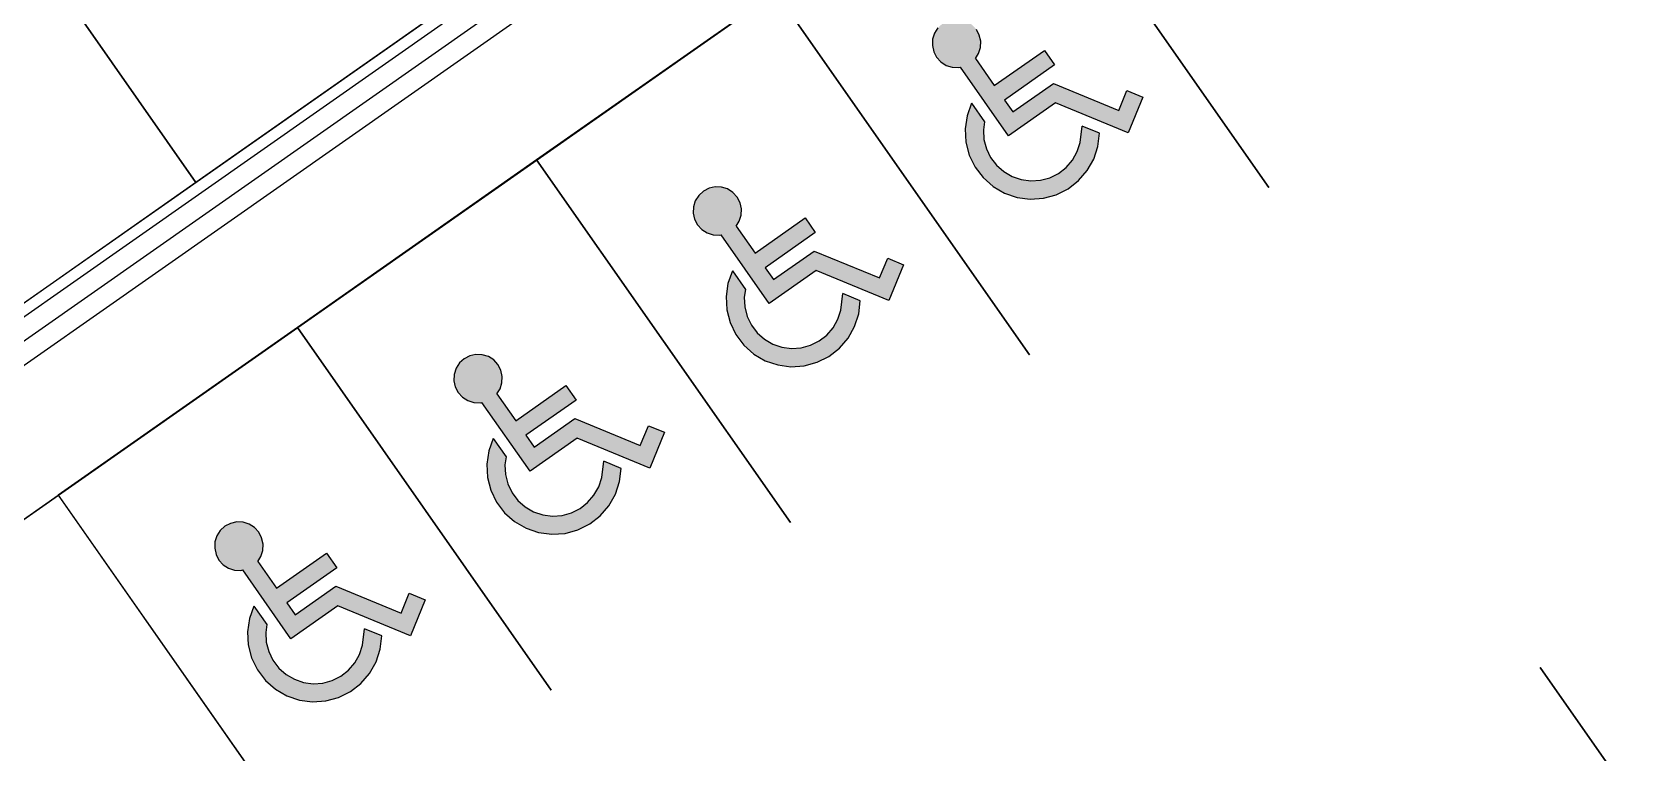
# Model space of a CAD drawing. Header units: millimetres. Extents: x 152904052 to 153933663, y 538271515 to 539240469.
# Drawn here: x 153323858 to 153342112, y 538612183 to 538620318 of the extents above; entities that cross this region are included whole.
import ezdxf

# ---------------------------------------------------------------- set-up
doc = ezdxf.new("R2010")
doc.units = ezdxf.units.MM
doc.layers.add('SCHM', color=9, linetype='Continuous')

msp = doc.modelspace()

# ---------------------------------------------------------------- hatches: boundary and pattern name
at = {"layer": 'SCHM'}
for points in [[(153334559.8, 538620286.9), (153334526.7, 538620350.4), (153334478.4, 538620403.2), (153334418, 538620441.6), (153334349.7, 538620463.1), (153334278.3, 538620466.3), (153334208.4, 538620450.8), (153334144.9, 538620417.7), (153334092.1, 538620369.4), (153334053.7, 538620309), (153334032.2, 538620240.8), (153334029, 538620169.3), (153334044.5, 538620099.4), (153334077.6, 538620035.9), (153334125.9, 538619983.2), (153334186.3, 538619944.7), (153334254.5, 538619923.2), (153334326, 538619920.1), (153334345.6, 538619924.4), (153334889.2, 538619148), (153335421.1, 538619520.4), (153336241, 538619182.1), (153336407.9, 538619586.5), (153336227.9, 538619660.8), (153336135.2, 538619436.5), (153335396.8, 538619741.2), (153334937.1, 538619419.3), (153334843.4, 538619553), (153335409.7, 538619949.5), (153335294.4, 538620114.2), (153334728.1, 538619717.7), (153334515.2, 538620021.8), (153334550.6, 538620077.3), (153334572.1, 538620145.6), (153334575.2, 538620217.1)], [(153334606.1, 538619218.1), (153334619.1, 538619307.6), (153334472.3, 538619517.2), (153334422, 538619375.8), (153334400.5, 538619227.3), (153334408.6, 538619077.5), (153334446.1, 538618932.2), (153334511.4, 538618797.1), (153334601.9, 538618677.5), (153334714.3, 538618578), (153334844, 538618502.6), (153334986, 538618454.2), (153335134.8, 538618434.6), (153335284.5, 538618444.7), (153335429.3, 538618484), (153335563.5, 538618551), (153335682, 538618643.2), (153335780, 538618756.8), (153335853.7, 538618887.5), (153335900.3, 538619030.1), (153335917.9, 538619179.1), (153335721.3, 538619260.2), (153335699.3, 538619074.4), (153335665.3, 538618970.4), (153335611.6, 538618875.1), (153335540.2, 538618792.3), (153335453.8, 538618725.2), (153335356, 538618676.3), (153335250.4, 538618647.6), (153335141.3, 538618640.3), (153335032.9, 538618654.6), (153334929.4, 538618689.9), (153334834.8, 538618744.9), (153334752.9, 538618817.4), (153334686.9, 538618904.5), (153334639.3, 538619003), (153334612, 538619108.9)], [(153331856.6, 538618394.1), (153331823.5, 538618457.6), (153331775.2, 538618510.4), (153331714.8, 538618548.8), (153331646.5, 538618570.3), (153331575, 538618573.5), (153331505.2, 538618558), (153331441.7, 538618524.9), (153331388.9, 538618476.6), (153331350.5, 538618416.2), (153331329, 538618348), (153331325.8, 538618276.5), (153331341.3, 538618206.6), (153331374.4, 538618143.1), (153331422.7, 538618090.3), (153331483.1, 538618051.9), (153331551.3, 538618030.4), (153331622.8, 538618027.3), (153331642.4, 538618031.6), (153332186, 538617255.2), (153332717.9, 538617627.6), (153333537.8, 538617289.2), (153333704.7, 538617693.7), (153333524.6, 538617768), (153333432, 538617543.6), (153332693.6, 538617848.4), (153332233.9, 538617526.5), (153332140.2, 538617660.2), (153332706.5, 538618056.7), (153332591.2, 538618221.4), (153332024.9, 538617824.9), (153331812, 538618128.9), (153331847.4, 538618184.5), (153331868.9, 538618252.8), (153331872, 538618324.2)], [(153331902.9, 538617325.3), (153331915.9, 538617414.8), (153331769.1, 538617624.4), (153331718.8, 538617483), (153331697.3, 538617334.5), (153331705.4, 538617184.7), (153331742.9, 538617039.4), (153331808.2, 538616904.3), (153331898.7, 538616784.7), (153332011.1, 538616685.2), (153332140.8, 538616609.8), (153332282.8, 538616561.3), (153332431.6, 538616541.8), (153332581.3, 538616551.9), (153332726.1, 538616591.2), (153332860.3, 538616658.2), (153332978.8, 538616750.3), (153333076.8, 538616864), (153333150.5, 538616994.6), (153333197.1, 538617137.3), (153333214.7, 538617286.3), (153333018.1, 538617367.4), (153332996.1, 538617181.5), (153332962.1, 538617077.6), (153332908.4, 538616982.3), (153332837, 538616899.5), (153332750.6, 538616832.4), (153332652.8, 538616783.5), (153332547.2, 538616754.8), (153332438.1, 538616747.5), (153332329.7, 538616761.8), (153332226.2, 538616797.1), (153332131.6, 538616852), (153332049.7, 538616924.5), (153331983.7, 538617011.7), (153331936.1, 538617110.2), (153331908.8, 538617216.1)], [(153329153.4, 538616501.3), (153329120.3, 538616564.8), (153329072, 538616617.6), (153329011.6, 538616656), (153328943.3, 538616677.5), (153328871.8, 538616680.7), (153328802, 538616665.2), (153328738.5, 538616632.1), (153328685.7, 538616583.8), (153328647.3, 538616523.4), (153328625.8, 538616455.2), (153328622.6, 538616383.7), (153328638.1, 538616313.8), (153328671.2, 538616250.3), (153328719.5, 538616197.5), (153328779.9, 538616159.1), (153328848.1, 538616137.6), (153328919.6, 538616134.5), (153328939.2, 538616138.8), (153329482.8, 538615362.4), (153330014.7, 538615734.8), (153330834.6, 538615396.4), (153331001.5, 538615800.9), (153330821.4, 538615875.2), (153330728.8, 538615650.8), (153329990.4, 538615955.6), (153329530.7, 538615633.7), (153329437, 538615767.4), (153330003.3, 538616163.9), (153329887.9, 538616328.6), (153329321.7, 538615932.1), (153329108.8, 538616236.1), (153329144.2, 538616291.7), (153329165.7, 538616359.9), (153329168.8, 538616431.4)], [(153329199.7, 538615432.5), (153329212.6, 538615522), (153329065.9, 538615731.6), (153329015.6, 538615590.2), (153328994.1, 538615441.7), (153329002.2, 538615291.9), (153329039.7, 538615146.6), (153329105, 538615011.5), (153329195.5, 538614891.9), (153329307.9, 538614792.4), (153329437.6, 538614717), (153329579.6, 538614668.5), (153329728.4, 538614649), (153329878.1, 538614659.1), (153330022.9, 538614698.4), (153330157.1, 538614765.4), (153330275.6, 538614857.5), (153330373.6, 538614971.2), (153330447.3, 538615101.8), (153330493.9, 538615244.5), (153330511.5, 538615393.5), (153330314.9, 538615474.6), (153330292.9, 538615288.7), (153330258.9, 538615184.8), (153330205.2, 538615089.5), (153330133.7, 538615006.7), (153330047.4, 538614939.6), (153329949.6, 538614890.7), (153329844, 538614862), (153329734.9, 538614854.7), (153329626.5, 538614869), (153329523, 538614904.3), (153329428.4, 538614959.2), (153329346.5, 538615031.7), (153329280.5, 538615118.9), (153329232.9, 538615217.4), (153329205.6, 538615323.3)], [(153326450.1, 538614608.5), (153326417.1, 538614672), (153326368.8, 538614724.8), (153326308.4, 538614763.2), (153326240.1, 538614784.7), (153326168.6, 538614787.9), (153326098.8, 538614772.4), (153326035.3, 538614739.3), (153325982.5, 538614691), (153325944.1, 538614630.6), (153325922.6, 538614562.4), (153325919.4, 538614490.9), (153325934.9, 538614421), (153325968, 538614357.5), (153326016.3, 538614304.7), (153326076.7, 538614266.3), (153326144.9, 538614244.8), (153326216.4, 538614241.6), (153326236, 538614246), (153326779.6, 538613469.6), (153327311.5, 538613842), (153328131.4, 538613503.6), (153328298.3, 538613908.1), (153328118.2, 538613982.4), (153328025.6, 538613758), (153327287.2, 538614062.8), (153326827.5, 538613740.9), (153326733.8, 538613874.6), (153327300.1, 538614271.1), (153327184.7, 538614435.8), (153326618.5, 538614039.3), (153326405.6, 538614343.3), (153326441, 538614398.9), (153326462.5, 538614467.1), (153326465.6, 538614538.6)], [(153326496.5, 538613539.7), (153326509.4, 538613629.2), (153326362.7, 538613838.8), (153326312.4, 538613697.4), (153326290.9, 538613548.9), (153326299, 538613399.1), (153326336.5, 538613253.8), (153326401.8, 538613118.7), (153326492.3, 538612999.1), (153326604.7, 538612899.6), (153326734.4, 538612824.2), (153326876.4, 538612775.7), (153327025.2, 538612756.2), (153327174.9, 538612766.3), (153327319.7, 538612805.6), (153327453.9, 538612872.6), (153327572.4, 538612964.7), (153327670.4, 538613078.4), (153327744.1, 538613209), (153327790.7, 538613351.7), (153327808.3, 538613500.7), (153327611.7, 538613581.8), (153327589.7, 538613395.9), (153327555.7, 538613292), (153327502, 538613196.7), (153327430.5, 538613113.9), (153327344.2, 538613046.8), (153327246.4, 538612997.9), (153327140.8, 538612969.2), (153327031.7, 538612961.9), (153326923.3, 538612976.2), (153326819.8, 538613011.5), (153326725.2, 538613066.4), (153326643.3, 538613138.9), (153326577.3, 538613226.1), (153326529.7, 538613324.6), (153326502.4, 538613430.5)]]:
    msp.add_hatch(color=256, dxfattribs=at).paths.add_polyline_path(points)

# ---------------------------------------------------------------- linework, layer by layer
for p, q in [((153334032.2, 538620240.8), (153334029, 538620169.3)), ((153334053.7, 538620309), (153334032.2, 538620240.8)), ((153334092.1, 538620369.4), (153334053.7, 538620309)), ((153334559.8, 538620286.9), (153334526.7, 538620350.4)), ((153334575.2, 538620217.1), (153334559.8, 538620286.9)), ((153334572.1, 538620145.6), (153334575.2, 538620217.1)), ((153334029, 538620169.3), (153334044.5, 538620099.4)), ((153334044.5, 538620099.4), (153334077.6, 538620035.9)), ((153334077.6, 538620035.9), (153334125.9, 538619983.2)), ((153334515.2, 538620021.8), (153334550.6, 538620077.3)), ((153334515.2, 538620021.8), (153334728.1, 538619717.7)), ((153334550.6, 538620077.3), (153334572.1, 538620145.6)), ((153334728.1, 538619717.7), (153335294.4, 538620114.2)), ((153335294.4, 538620114.2), (153335409.7, 538619949.5)), ((153334125.9, 538619983.2), (153334186.3, 538619944.7)), ((153334186.3, 538619944.7), (153334254.5, 538619923.2)), ((153334254.5, 538619923.2), (153334326, 538619920.1)), ((153334326, 538619920.1), (153334345.6, 538619924.4)), ((153334889.2, 538619148), (153334345.6, 538619924.4)), ((153335409.7, 538619949.5), (153334843.4, 538619553)), ((153334937.1, 538619419.3), (153335396.8, 538619741.2)), ((153335396.8, 538619741.2), (153336135.2, 538619436.5)), ((153336135.2, 538619436.5), (153336227.9, 538619660.8)), ((153336227.9, 538619660.8), (153336407.9, 538619586.5)), ((153334472.3, 538619517.2), (153334422, 538619375.8)), ((153334472.3, 538619517.2), (153334619.1, 538619307.6)), ((153334843.4, 538619553), (153334937.1, 538619419.3)), ((153335421.1, 538619520.4), (153334889.2, 538619148)), ((153336241, 538619182.1), (153335421.1, 538619520.4)), ((153336407.9, 538619586.5), (153336241, 538619182.1)), ((153334422, 538619375.8), (153334400.5, 538619227.3)), ((153334619.1, 538619307.6), (153334606.1, 538619218.1)), ((153334400.5, 538619227.3), (153334408.6, 538619077.5)), ((153334606.1, 538619218.1), (153334612, 538619108.9)), ((153334612, 538619108.9), (153334639.3, 538619003)), ((153335699.3, 538619074.4), (153335721.3, 538619260.2)), ((153335917.9, 538619179.1), (153335721.3, 538619260.2)), ((153335900.3, 538619030.1), (153335917.9, 538619179.1)), ((153334408.6, 538619077.5), (153334446.1, 538618932.2)), ((153334446.1, 538618932.2), (153334511.4, 538618797.1)), ((153334639.3, 538619003), (153334686.9, 538618904.5)), ((153335611.6, 538618875.1), (153335665.3, 538618970.4)), ((153335665.3, 538618970.4), (153335699.3, 538619074.4)), ((153335853.7, 538618887.5), (153335900.3, 538619030.1)), ((153334511.4, 538618797.1), (153334601.9, 538618677.5)), ((153334686.9, 538618904.5), (153334752.9, 538618817.4)), ((153334752.9, 538618817.4), (153334834.8, 538618744.9)), ((153334834.8, 538618744.9), (153334929.4, 538618689.9)), ((153335453.8, 538618725.2), (153335540.2, 538618792.3)), ((153335540.2, 538618792.3), (153335611.6, 538618875.1)), ((153335682, 538618643.2), (153335780, 538618756.8)), ((153335780, 538618756.8), (153335853.7, 538618887.5)), ((153331505.2, 538618558), (153331441.7, 538618524.9)), ((153331575, 538618573.5), (153331505.2, 538618558)), ((153331646.5, 538618570.3), (153331575, 538618573.5)), ((153331714.8, 538618548.8), (153331646.5, 538618570.3)), ((153334601.9, 538618677.5), (153334714.3, 538618578)), ((153334714.3, 538618578), (153334844, 538618502.6)), ((153334929.4, 538618689.9), (153335032.9, 538618654.6)), ((153335032.9, 538618654.6), (153335141.3, 538618640.3)), ((153335141.3, 538618640.3), (153335250.4, 538618647.6)), ((153335250.4, 538618647.6), (153335356, 538618676.3)), ((153335356, 538618676.3), (153335453.8, 538618725.2)), ((153335563.5, 538618551), (153335682, 538618643.2)), ((153331350.5, 538618416.2), (153331329, 538618348)), ((153331388.9, 538618476.6), (153331350.5, 538618416.2)), ((153331441.7, 538618524.9), (153331388.9, 538618476.6)), ((153331775.2, 538618510.4), (153331714.8, 538618548.8)), ((153331823.5, 538618457.6), (153331775.2, 538618510.4)), ((153331856.6, 538618394.1), (153331823.5, 538618457.6)), ((153331872, 538618324.2), (153331856.6, 538618394.1)), ((153334844, 538618502.6), (153334986, 538618454.2)), ((153334986, 538618454.2), (153335134.8, 538618434.6)), ((153335134.8, 538618434.6), (153335284.5, 538618444.7)), ((153335284.5, 538618444.7), (153335429.3, 538618484)), ((153335429.3, 538618484), (153335563.5, 538618551)), ((153331329, 538618348), (153331325.8, 538618276.5)), ((153331325.8, 538618276.5), (153331341.3, 538618206.6)), ((153331341.3, 538618206.6), (153331374.4, 538618143.1)), ((153331847.4, 538618184.5), (153331868.9, 538618252.8)), ((153331868.9, 538618252.8), (153331872, 538618324.2)), ((153332024.9, 538617824.9), (153332591.2, 538618221.4)), ((153332591.2, 538618221.4), (153332706.5, 538618056.7)), ((153331374.4, 538618143.1), (153331422.7, 538618090.3)), ((153331422.7, 538618090.3), (153331483.1, 538618051.9)), ((153331483.1, 538618051.9), (153331551.3, 538618030.4)), ((153331551.3, 538618030.4), (153331622.8, 538618027.3)), ((153331622.8, 538618027.3), (153331642.4, 538618031.6)), ((153332186, 538617255.2), (153331642.4, 538618031.6)), ((153331812, 538618128.9), (153331847.4, 538618184.5)), ((153331812, 538618128.9), (153332024.9, 538617824.9)), ((153332706.5, 538618056.7), (153332140.2, 538617660.2)), ((153332233.9, 538617526.5), (153332693.6, 538617848.4)), ((153332693.6, 538617848.4), (153333432, 538617543.6)), ((153332140.2, 538617660.2), (153332233.9, 538617526.5)), ((153333432, 538617543.6), (153333524.6, 538617768)), ((153333524.6, 538617768), (153333704.7, 538617693.7)), ((153333704.7, 538617693.7), (153333537.8, 538617289.2)), ((153331718.8, 538617483), (153331697.3, 538617334.5)), ((153331769.1, 538617624.4), (153331718.8, 538617483)), ((153331769.1, 538617624.4), (153331915.9, 538617414.8)), ((153332717.9, 538617627.6), (153332186, 538617255.2)), ((153333537.8, 538617289.2), (153332717.9, 538617627.6)), ((153331697.3, 538617334.5), (153331705.4, 538617184.7)), ((153331915.9, 538617414.8), (153331902.9, 538617325.3)), ((153331902.9, 538617325.3), (153331908.8, 538617216.1)), ((153332996.1, 538617181.5), (153333018.1, 538617367.4)), ((153333214.7, 538617286.3), (153333018.1, 538617367.4)), ((153333197.1, 538617137.3), (153333214.7, 538617286.3)), ((153331705.4, 538617184.7), (153331742.9, 538617039.4)), ((153331908.8, 538617216.1), (153331936.1, 538617110.2)), ((153331936.1, 538617110.2), (153331983.7, 538617011.7)), ((153332962.1, 538617077.6), (153332996.1, 538617181.5)), ((153333150.5, 538616994.6), (153333197.1, 538617137.3)), ((153331742.9, 538617039.4), (153331808.2, 538616904.3)), ((153331983.7, 538617011.7), (153332049.7, 538616924.5)), ((153332049.7, 538616924.5), (153332131.6, 538616852)), ((153332837, 538616899.5), (153332908.4, 538616982.3)), ((153332908.4, 538616982.3), (153332962.1, 538617077.6)), ((153333076.8, 538616864), (153333150.5, 538616994.6)), ((153331808.2, 538616904.3), (153331898.7, 538616784.7)), ((153331898.7, 538616784.7), (153332011.1, 538616685.2)), ((153332131.6, 538616852), (153332226.2, 538616797.1)), ((153332226.2, 538616797.1), (153332329.7, 538616761.8)), ((153332329.7, 538616761.8), (153332438.1, 538616747.5)), ((153332438.1, 538616747.5), (153332547.2, 538616754.8)), ((153332547.2, 538616754.8), (153332652.8, 538616783.5)), ((153332652.8, 538616783.5), (153332750.6, 538616832.4)), ((153332750.6, 538616832.4), (153332837, 538616899.5)), ((153332860.3, 538616658.2), (153332978.8, 538616750.3)), ((153332978.8, 538616750.3), (153333076.8, 538616864)), ((153328685.7, 538616583.8), (153328647.3, 538616523.4)), ((153328738.5, 538616632.1), (153328685.7, 538616583.8)), ((153328802, 538616665.2), (153328738.5, 538616632.1)), ((153328871.8, 538616680.7), (153328802, 538616665.2)), ((153328943.3, 538616677.5), (153328871.8, 538616680.7)), ((153329011.6, 538616656), (153328943.3, 538616677.5)), ((153329072, 538616617.6), (153329011.6, 538616656)), ((153329120.3, 538616564.8), (153329072, 538616617.6)), ((153329153.4, 538616501.3), (153329120.3, 538616564.8)), ((153332011.1, 538616685.2), (153332140.8, 538616609.8)), ((153332140.8, 538616609.8), (153332282.8, 538616561.3)), ((153332282.8, 538616561.3), (153332431.6, 538616541.8)), ((153332431.6, 538616541.8), (153332581.3, 538616551.9)), ((153332581.3, 538616551.9), (153332726.1, 538616591.2)), ((153332726.1, 538616591.2), (153332860.3, 538616658.2)), ((153328625.8, 538616455.2), (153328622.6, 538616383.7)), ((153328622.6, 538616383.7), (153328638.1, 538616313.8)), ((153328647.3, 538616523.4), (153328625.8, 538616455.2)), ((153329168.8, 538616431.4), (153329153.4, 538616501.3)), ((153329165.7, 538616359.9), (153329168.8, 538616431.4)), ((153328638.1, 538616313.8), (153328671.2, 538616250.3)), ((153328671.2, 538616250.3), (153328719.5, 538616197.5)), ((153328719.5, 538616197.5), (153328779.9, 538616159.1)), ((153329108.8, 538616236.1), (153329144.2, 538616291.7)), ((153329108.8, 538616236.1), (153329321.7, 538615932.1)), ((153329144.2, 538616291.7), (153329165.7, 538616359.9)), ((153329321.7, 538615932.1), (153329887.9, 538616328.6)), ((153329887.9, 538616328.6), (153330003.3, 538616163.9)), ((153328779.9, 538616159.1), (153328848.1, 538616137.6)), ((153328848.1, 538616137.6), (153328919.6, 538616134.5)), ((153328919.6, 538616134.5), (153328939.2, 538616138.8)), ((153329482.8, 538615362.4), (153328939.2, 538616138.8)), ((153330003.3, 538616163.9), (153329437, 538615767.4)), ((153329530.7, 538615633.7), (153329990.4, 538615955.6)), ((153329990.4, 538615955.6), (153330728.8, 538615650.8)), ((153330728.8, 538615650.8), (153330821.4, 538615875.2)), ((153330821.4, 538615875.2), (153331001.5, 538615800.9)), ((153329065.9, 538615731.6), (153329015.6, 538615590.2)), ((153329065.9, 538615731.6), (153329212.6, 538615522)), ((153329437, 538615767.4), (153329530.7, 538615633.7)), ((153330014.7, 538615734.8), (153329482.8, 538615362.4)), ((153330834.6, 538615396.4), (153330014.7, 538615734.8)), ((153331001.5, 538615800.9), (153330834.6, 538615396.4)), ((153329015.6, 538615590.2), (153328994.1, 538615441.7)), ((153329212.6, 538615522), (153329199.7, 538615432.5)), ((153330292.9, 538615288.7), (153330314.9, 538615474.6)), ((153330511.5, 538615393.5), (153330314.9, 538615474.6)), ((153328994.1, 538615441.7), (153329002.2, 538615291.9)), ((153329002.2, 538615291.9), (153329039.7, 538615146.6)), ((153329199.7, 538615432.5), (153329205.6, 538615323.3)), ((153329205.6, 538615323.3), (153329232.9, 538615217.4)), ((153330258.9, 538615184.8), (153330292.9, 538615288.7)), ((153330493.9, 538615244.5), (153330511.5, 538615393.5)), ((153329039.7, 538615146.6), (153329105, 538615011.5)), ((153329232.9, 538615217.4), (153329280.5, 538615118.9)), ((153329280.5, 538615118.9), (153329346.5, 538615031.7)), ((153330133.7, 538615006.7), (153330205.2, 538615089.5)), ((153330205.2, 538615089.5), (153330258.9, 538615184.8)), ((153330373.6, 538614971.2), (153330447.3, 538615101.8)), ((153330447.3, 538615101.8), (153330493.9, 538615244.5)), ((153329105, 538615011.5), (153329195.5, 538614891.9)), ((153329346.5, 538615031.7), (153329428.4, 538614959.2)), ((153329428.4, 538614959.2), (153329523, 538614904.3)), ((153329949.6, 538614890.7), (153330047.4, 538614939.6)), ((153330047.4, 538614939.6), (153330133.7, 538615006.7)), ((153330275.6, 538614857.5), (153330373.6, 538614971.2)), ((153326035.3, 538614739.3), (153325982.5, 538614691)), ((153326098.8, 538614772.4), (153326035.3, 538614739.3)), ((153326168.6, 538614787.9), (153326098.8, 538614772.4)), ((153326240.1, 538614784.7), (153326168.6, 538614787.9)), ((153326308.4, 538614763.2), (153326240.1, 538614784.7)), ((153326368.8, 538614724.8), (153326308.4, 538614763.2)), ((153326417.1, 538614672), (153326368.8, 538614724.8)), ((153329195.5, 538614891.9), (153329307.9, 538614792.4)), ((153329307.9, 538614792.4), (153329437.6, 538614717)), ((153329523, 538614904.3), (153329626.5, 538614869)), ((153329626.5, 538614869), (153329734.9, 538614854.7)), ((153329734.9, 538614854.7), (153329844, 538614862)), ((153329844, 538614862), (153329949.6, 538614890.7)), ((153330022.9, 538614698.4), (153330157.1, 538614765.4)), ((153330157.1, 538614765.4), (153330275.6, 538614857.5)), ((153325922.6, 538614562.4), (153325919.4, 538614490.9)), ((153325944.1, 538614630.6), (153325922.6, 538614562.4)), ((153325982.5, 538614691), (153325944.1, 538614630.6)), ((153326450.1, 538614608.5), (153326417.1, 538614672)), ((153326465.6, 538614538.6), (153326450.1, 538614608.5)), ((153329437.6, 538614717), (153329579.6, 538614668.5)), ((153329579.6, 538614668.5), (153329728.4, 538614649)), ((153329728.4, 538614649), (153329878.1, 538614659.1)), ((153329878.1, 538614659.1), (153330022.9, 538614698.4)), ((153325919.4, 538614490.9), (153325934.9, 538614421)), ((153325934.9, 538614421), (153325968, 538614357.5)), ((153325968, 538614357.5), (153326016.3, 538614304.7)), ((153326405.6, 538614343.3), (153326441, 538614398.9)), ((153326441, 538614398.9), (153326462.5, 538614467.1)), ((153326462.5, 538614467.1), (153326465.6, 538614538.6)), ((153326618.5, 538614039.3), (153327184.7, 538614435.8)), ((153327184.7, 538614435.8), (153327300.1, 538614271.1)), ((153326016.3, 538614304.7), (153326076.7, 538614266.3)), ((153326076.7, 538614266.3), (153326144.9, 538614244.8)), ((153326144.9, 538614244.8), (153326216.4, 538614241.6)), ((153326216.4, 538614241.6), (153326236, 538614246)), ((153326779.6, 538613469.6), (153326236, 538614246)), ((153326405.6, 538614343.3), (153326618.5, 538614039.3)), ((153327300.1, 538614271.1), (153326733.8, 538613874.6)), ((153326827.5, 538613740.9), (153327287.2, 538614062.8)), ((153327287.2, 538614062.8), (153328025.6, 538613758)), ((153326362.7, 538613838.8), (153326312.4, 538613697.4)), ((153326362.7, 538613838.8), (153326509.4, 538613629.2)), ((153326733.8, 538613874.6), (153326827.5, 538613740.9)), ((153327311.5, 538613842), (153326779.6, 538613469.6)), ((153328131.4, 538613503.6), (153327311.5, 538613842)), ((153328025.6, 538613758), (153328118.2, 538613982.4)), ((153328118.2, 538613982.4), (153328298.3, 538613908.1)), ((153328298.3, 538613908.1), (153328131.4, 538613503.6)), ((153326312.4, 538613697.4), (153326290.9, 538613548.9)), ((153326509.4, 538613629.2), (153326496.5, 538613539.7)), ((153326290.9, 538613548.9), (153326299, 538613399.1)), ((153326496.5, 538613539.7), (153326502.4, 538613430.5)), ((153327589.7, 538613395.9), (153327611.7, 538613581.8)), ((153327808.3, 538613500.7), (153327611.7, 538613581.8)), ((153327790.7, 538613351.7), (153327808.3, 538613500.7)), ((153326299, 538613399.1), (153326336.5, 538613253.8)), ((153326502.4, 538613430.5), (153326529.7, 538613324.6)), ((153326529.7, 538613324.6), (153326577.3, 538613226.1)), ((153327502, 538613196.7), (153327555.7, 538613292)), ((153327555.7, 538613292), (153327589.7, 538613395.9)), ((153327744.1, 538613209), (153327790.7, 538613351.7)), ((153326336.5, 538613253.8), (153326401.8, 538613118.7)), ((153326401.8, 538613118.7), (153326492.3, 538612999.1)), ((153326577.3, 538613226.1), (153326643.3, 538613138.9)), ((153326643.3, 538613138.9), (153326725.2, 538613066.4)), ((153327344.2, 538613046.8), (153327430.5, 538613113.9)), ((153327430.5, 538613113.9), (153327502, 538613196.7)), ((153327670.4, 538613078.4), (153327744.1, 538613209)), ((153326492.3, 538612999.1), (153326604.7, 538612899.6)), ((153326604.7, 538612899.6), (153326734.4, 538612824.2)), ((153326725.2, 538613066.4), (153326819.8, 538613011.5)), ((153326819.8, 538613011.5), (153326923.3, 538612976.2)), ((153326923.3, 538612976.2), (153327031.7, 538612961.9)), ((153327031.7, 538612961.9), (153327140.8, 538612969.2)), ((153327140.8, 538612969.2), (153327246.4, 538612997.9)), ((153327246.4, 538612997.9), (153327344.2, 538613046.8)), ((153327453.9, 538612872.6), (153327572.4, 538612964.7)), ((153327572.4, 538612964.7), (153327670.4, 538613078.4)), ((153326734.4, 538612824.2), (153326876.4, 538612775.7)), ((153326876.4, 538612775.7), (153327025.2, 538612756.2)), ((153327025.2, 538612756.2), (153327174.9, 538612766.3)), ((153327174.9, 538612766.3), (153327319.7, 538612805.6)), ((153327319.7, 538612805.6), (153327453.9, 538612872.6))]:
    msp.add_line(p, q, dxfattribs=at)
for points in [[(153298009.6, 538599075.5), (153349974.3, 538635461.7)], [(153298267.7, 538598706.9), (153350232.4, 538635093)], [(153325542.3, 538624611.2), (153328410.2, 538620515.4), (153325707, 538618622.6), (153322839.1, 538622718.4)], [(153340534.5, 538620460.3), (153337666.6, 538624556), (153334963.4, 538622663.2), (153337831.3, 538618567.5)], [(153322839.1, 538622718.4), (153325707, 538618622.6), (153323003.8, 538616729.8), (153320135.9, 538620825.6)], [(153337831.3, 538618567.5), (153334963.4, 538622663.2), (153332260.2, 538620770.4), (153335128.1, 538616674.7)], [(153335128.1, 538616674.7), (153332260.2, 538620770.4), (153329557, 538618877.6), (153332424.9, 538614781.9)], [(153332424.9, 538614781.9), (153329557, 538618877.6), (153326853.8, 538616984.8), (153329721.7, 538612889.1)], [(153329721.7, 538612889.1), (153326853.8, 538616984.8), (153324150.6, 538615092), (153327018.5, 538610996.3)], [(153325004, 538609340.3), (153322021.4, 538613599.9), (153324151.2, 538615091.2), (153327133.8, 538610831.6)], [(153340896.5, 538613143.7), (153343879.1, 538608884.1), (153346008.9, 538610375.4), (153343026.3, 538614635)], [(153338766.7, 538611652.4), (153341749.3, 538607392.8), (153343879.1, 538608884.1), (153340896.5, 538613143.7)]]:
    msp.add_lwpolyline(points, dxfattribs=at)
at = {"layer": 'SCHM', "ltscale": 5, "flags": 128}
msp.add_lwpolyline([(153298138.6, 538598891.2), (153350277.8, 538635399.4)], dxfattribs=at)
at = {"layer": 'SCHM', "ltscale": 0.0008}
msp.add_lwpolyline([(153345239.7, 538625247.2, 1.0076141), (153347519.4, 538626785, 0.0024617), (153347462, 538626868), (153342042.5, 538634607.8, 1), (153339789.8, 538633030.4), (153341926.4, 538629979.1), (153231095.2, 538552374.2), (153228958.6, 538555425.5, 1), (153226705.9, 538553848.2), (153232126.2, 538546107.2, 1), (153234378.9, 538547684.5), (153232242.3, 538550735.9), (153343073.6, 538628340.8)], format="xyb", close=True, dxfattribs=at)

doc.saveas('drawing.dxf')
